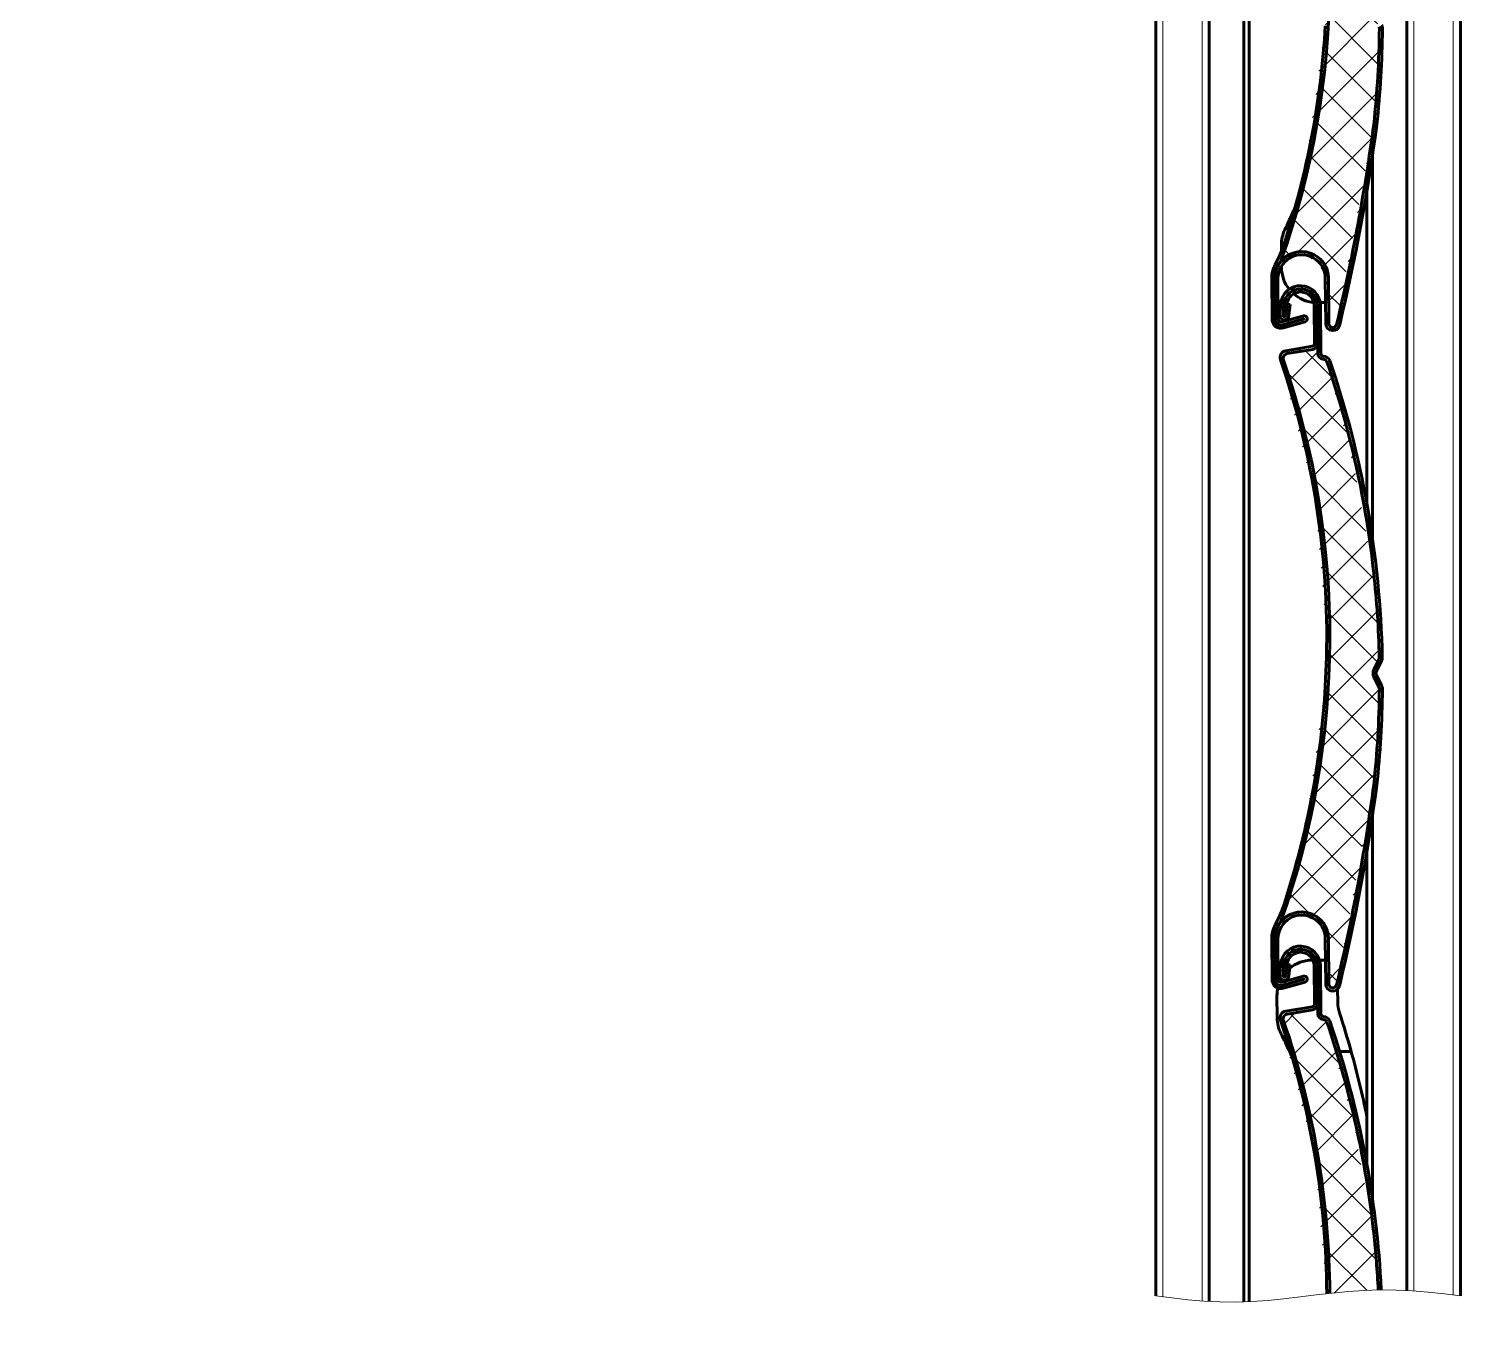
# Model space of a CAD drawing. Header units: millimetres. Extents: x 0 to 841, y 0 to 594.
# Drawn here: x 585.9 to 636.7, y 384.8 to 431 of the extents above; entities that cross this region are included whole.
import ezdxf

# ---------------------------------------------------------------- set-up
doc = ezdxf.new("R2010")
doc.units = ezdxf.units.MM
for name, pattern in [('K5LT_BASIC', [0]), ('K5LT_THIN', [0]), ('K5LT_THIN_INCLUDED_TO_HATCHING', [0])]:
    doc.linetypes.add(name, pattern=pattern)
doc.layers.add('Системный слой', color=7, linetype='Continuous')
doc.layers.add('Системный слой (1)', color=7, linetype='Continuous', true_color=0x909090)
pattern_1 = [(45, (0, 0), (-0.3535534, 0.3535534), [])]

# ---------------------------------------------------------------- blocks, each defined once
blk = doc.blocks.new('U705')
at = {"layer": 'Системный слой (1)', "color": 5, "linetype": 'K5LT_BASIC', "lineweight": 60, "true_color": 0x0000ff}
blk.add_line((634.802, 386.25), (634.802, 489.669), dxfattribs=at)
blk = doc.blocks.new('U706')
at = {"layer": 'Системный слой (1)', "color": 7, "linetype": 'K5LT_THIN', "lineweight": 18}
blk.add_line((627.552, 385.883), (627.552, 489.669), dxfattribs=at)
blk = doc.blocks.new('U707')
at = {"layer": 'Системный слой (1)', "color": 7, "linetype": 'K5LT_THIN', "lineweight": 18}
blk.add_line((635.052, 386.236), (635.052, 489.669), dxfattribs=at)
blk = doc.blocks.new('U708')
at = {"layer": 'Системный слой (1)', "color": 5, "linetype": 'K5LT_BASIC', "lineweight": 60, "true_color": 0x0000ff}
blk.add_line((627.802, 385.869), (627.802, 489.669), dxfattribs=at)
blk = doc.blocks.new('U709')
at = {"layer": 'Системный слой (1)', "color": 7, "linetype": 'K5LT_THIN', "lineweight": 18}
blk.add_line((626.152, 386.029), (626.152, 489.669), dxfattribs=at)
blk = doc.blocks.new('U710')
at = {"layer": 'Системный слой (1)', "color": 5, "linetype": 'K5LT_BASIC', "lineweight": 60, "true_color": 0x0000ff}
blk.add_line((625.902, 386.06), (625.902, 489.669), dxfattribs=at)
blk = doc.blocks.new('U711')
at = {"layer": 'Системный слой (1)', "color": 5, "linetype": 'K5LT_BASIC', "lineweight": 60, "true_color": 0x0000ff}
blk.add_line((636.702, 386.059), (636.702, 489.669), dxfattribs=at)
blk = doc.blocks.new('U712')
at = {"layer": 'Системный слой (1)', "color": 7, "linetype": 'K5LT_THIN', "lineweight": 18}
blk.add_line((636.452, 386.09), (636.452, 489.669), dxfattribs=at)
blk = doc.blocks.new('U754')
at = {"layer": 'Системный слой (1)', "color": 5, "linetype": 'K5LT_BASIC', "lineweight": 60, "true_color": 0x0000ff}
blk.add_line((629.218, 385.859), (629.218, 489.669), dxfattribs=at)
blk = doc.blocks.new('U755')
at = {"layer": 'Системный слой (1)', "color": 5, "linetype": 'K5LT_BASIC', "lineweight": 60, "true_color": 0x0000ff}
blk.add_line((629.021, 385.853), (629.021, 489.669), dxfattribs=at)
blk = doc.blocks.new('U779')
at = {"layer": 'Системный слой', "color": 7, "linetype": 'K5LT_THIN_INCLUDED_TO_HATCHING', "lineweight": 18}
for p, q in [((632.723, 386.218), (633.292, 386.257)), ((633.292, 386.257), (633.86, 386.275)), ((633.86, 386.275), (634.428, 386.269)), ((634.428, 386.269), (634.997, 386.24)), ((634.997, 386.24), (635.565, 386.192)), ((625.902, 386.06), (626.471, 385.989)), ((626.471, 385.989), (627.039, 385.927)), ((627.039, 385.927), (627.607, 385.879)), ((627.607, 385.879), (628.176, 385.85)), ((628.176, 385.85), (628.744, 385.844)), ((628.744, 385.844), (629.313, 385.862)), ((629.313, 385.862), (629.881, 385.901)), ((629.881, 385.901), (630.449, 385.957)), ((630.449, 385.957), (631.018, 386.024)), ((631.018, 386.024), (631.586, 386.095)), ((631.586, 386.095), (632.155, 386.162)), ((632.155, 386.162), (632.723, 386.218)), ((635.565, 386.192), (636.134, 386.13)), ((636.134, 386.13), (636.702, 386.059))]:
    blk.add_line(p, q, dxfattribs=at)

msp = doc.modelspace()

# ---------------------------------------------------------------- hatches: boundary and pattern name
at = {"layer": 'Системный слой (1)'}
h = msp.add_hatch(dxfattribs=at)
h.set_pattern_fill('Неметалл', angle=45, style=0, pattern_type=0)
h.set_pattern_definition([(45, (0, 0), (-0.7071068, 0.7071068), []), (135, (0, 0), (-0.7071068, -0.7071068), [])])
h.paths.add_polyline_path([(633.7903, 386.2725), (633.6311, 388.281), (632.6673, 393.4643), (631.9707, 395.7632), (631.8979, 395.8412), (631.8366, 395.8537), (631.8292, 395.854), (631.6896, 395.933), (631.6453, 396.0567), (631.643, 396.3575), (631.638, 396.3528), (631.5472, 396.2295), (631.4771, 396.2035), (630.568, 396.05), (630.4554, 395.9794), (630.4257, 395.8498), (630.4327, 395.8222), (631.6465, 391.064), (632.073, 386.1719), (632.0731, 386.1526), (632.1547, 386.1622), (632.7232, 386.2183), (633.2916, 386.2572)])
h.paths.add_polyline_path([(633.2629, 381.2553), (632.7232, 381.2183), (632.1547, 381.1622), (631.5863, 381.095), (631.0208, 381.0242), (630.3432, 378.8532), (630.3257, 378.8235), (630.958, 379.1823), (631.6589, 378.9889), (632.0178, 378.3565), (632.025, 378.2468), (632.0373, 376.6361), (632.0789, 376.538), (632.1776, 376.4979), (632.2758, 376.5395), (632.312, 376.6046)])
h.paths.add_polyline_path([(631.643, 375.8804), (631.638, 375.8756), (631.5472, 375.7524), (631.4771, 375.7264), (630.568, 375.5729), (630.4554, 375.5023), (630.4257, 375.3727), (630.4327, 375.3451), (631.6465, 370.5869), (632.073, 365.6948), (631.7008, 360.7982), (630.5398, 356.0268), (630.3432, 355.4532), (630.3257, 355.4235), (630.958, 355.7823), (631.6589, 355.5889), (632.0178, 354.9565), (632.025, 354.8468), (632.0373, 353.2361), (632.0789, 353.138), (632.1776, 353.0979), (632.2758, 353.1395), (632.312, 353.2046), (633.6305, 360.2971), (633.832, 363.6899), (633.8162, 363.7587), (633.6369, 364.1166), (633.6204, 364.3457), (633.6358, 364.3831), (633.8104, 364.7393), (633.8257, 364.8086), (633.6311, 367.8039), (632.6673, 372.9871), (631.9707, 375.2861), (631.8979, 375.3641), (631.8366, 375.3766), (631.8292, 375.3769), (631.6896, 375.4558), (631.6453, 375.5796)])
h.paths.add_polyline_path([(632.0373, 397.1133), (632.0789, 397.0151), (632.1777, 396.975), (632.2758, 397.0166), (632.312, 397.0817), (633.6305, 404.1742), (633.832, 407.5671), (633.8162, 407.6358), (633.6369, 407.9938), (633.6204, 408.2228), (633.6358, 408.2602), (633.8105, 408.6164), (633.8257, 408.6857), (633.6311, 411.681), (632.6673, 416.8643), (631.9707, 419.1632), (631.8979, 419.2412), (631.8366, 419.2537), (631.8292, 419.254), (631.6896, 419.333), (631.6453, 419.4567), (631.643, 419.7575), (631.638, 419.7528), (631.5472, 419.6295), (631.4771, 419.6035), (630.568, 419.45), (630.4554, 419.3794), (630.4257, 419.2498), (630.4327, 419.2222), (631.6465, 414.464), (632.073, 409.5719), (631.7008, 404.6753), (630.5398, 399.9039), (630.3432, 399.3303), (630.3257, 399.3006), (630.958, 399.6594), (631.6589, 399.466), (632.0178, 398.8336), (632.025, 398.7239)])
h.paths.add_polyline_path([(631.643, 352.4804), (631.638, 352.4756), (631.5472, 352.3524), (631.4771, 352.3264), (630.568, 352.1729), (630.4554, 352.1023), (630.4257, 351.9727), (630.4327, 351.9451), (631.6465, 347.1869), (632.073, 342.2948), (631.7008, 337.3982), (630.5398, 332.6268), (630.3432, 332.0532), (630.3257, 332.0235), (630.958, 332.3823), (631.6589, 332.1889), (632.0178, 331.5565), (632.025, 331.4468), (632.0373, 329.8361), (632.0789, 329.738), (632.1776, 329.6979), (632.2758, 329.7395), (632.312, 329.8046), (633.6305, 336.8971), (633.832, 340.2899), (633.8162, 340.3587), (633.6369, 340.7166), (633.6204, 340.9457), (633.6358, 340.9831), (633.8104, 341.3393), (633.8257, 341.4086), (633.6311, 344.4039), (632.6673, 349.5871), (631.9707, 351.8861), (631.8979, 351.9641), (631.8366, 351.9766), (631.8292, 351.9769), (631.6896, 352.0558), (631.6453, 352.1796)])
h.paths.add_polyline_path([(632.0373, 420.5133), (632.0789, 420.4151), (632.1777, 420.375), (632.2758, 420.4166), (632.312, 420.4817), (633.6305, 427.5742), (633.832, 430.9671), (633.8162, 431.0358), (633.6369, 431.3938), (633.6204, 431.6228), (633.6358, 431.6602), (633.8105, 432.0164), (633.8257, 432.0857), (633.6311, 435.081), (632.6673, 440.2643), (631.9707, 442.5632), (631.8979, 442.6412), (631.8366, 442.6537), (631.8292, 442.654), (631.6896, 442.733), (631.6453, 442.8567), (631.643, 443.1575), (631.638, 443.1528), (631.5472, 443.0295), (631.4771, 443.0035), (630.568, 442.85), (630.4554, 442.7794), (630.4257, 442.6498), (630.4327, 442.6222), (631.6465, 437.864), (632.073, 432.9719), (631.7008, 428.0753), (630.5398, 423.3039), (630.3432, 422.7303), (630.3257, 422.7006), (630.958, 423.0594), (631.6589, 422.866), (632.0178, 422.2336), (632.025, 422.1239)])
h.paths.add_polyline_path([(631.643, 329.0804), (631.638, 329.0756), (631.5472, 328.9524), (631.4771, 328.9264), (630.568, 328.7729), (630.4554, 328.7023), (630.4257, 328.5727), (630.4327, 328.5451), (631.6465, 323.7869), (632.073, 318.8948), (631.7008, 313.9982), (630.5398, 309.2268), (630.3432, 308.6532), (630.3257, 308.6235), (630.958, 308.9823), (631.6589, 308.7889), (632.0178, 308.1565), (632.025, 308.0468), (632.0373, 306.4361), (632.0789, 306.338), (632.1776, 306.2979), (632.2758, 306.3395), (632.312, 306.4046), (633.6305, 313.4971), (633.832, 316.8899), (633.8162, 316.9587), (633.6369, 317.3166), (633.6204, 317.5457), (633.6358, 317.5831), (633.8104, 317.9393), (633.8257, 318.0086), (633.6311, 321.0039), (632.6673, 326.1871), (631.9707, 328.4861), (631.8979, 328.5641), (631.8366, 328.5766), (631.8292, 328.5769), (631.6896, 328.6558), (631.6453, 328.7796)])
h.paths.add_polyline_path([(632.0373, 443.9133), (632.0789, 443.8151), (632.1777, 443.775), (632.2758, 443.8166), (632.312, 443.8817), (633.6305, 450.9742), (633.832, 454.3671), (633.8162, 454.4358), (633.6369, 454.7938), (633.6204, 455.0228), (633.6358, 455.0602), (633.8105, 455.4164), (633.8257, 455.4857), (633.6311, 458.481), (632.6673, 463.6643), (631.9707, 465.9632), (631.8979, 466.0412), (631.8366, 466.0537), (631.8292, 466.054), (631.6896, 466.133), (631.6453, 466.2567), (631.643, 466.5575), (631.638, 466.5528), (631.5472, 466.4295), (631.4771, 466.4035), (630.568, 466.25), (630.4554, 466.1794), (630.4257, 466.0498), (630.4327, 466.0222), (631.6465, 461.264), (632.073, 456.3719), (631.7008, 451.4753), (630.5398, 446.7039), (630.3432, 446.1303), (630.3257, 446.1006), (630.958, 446.4594), (631.6589, 446.266), (632.0178, 445.6336), (632.025, 445.5239)])
h.paths.add_polyline_path([(631.643, 305.6804), (631.638, 305.6756), (631.5472, 305.5524), (631.4771, 305.5264), (630.568, 305.3729), (630.4554, 305.3023), (630.4257, 305.1727), (630.4327, 305.1451), (631.6465, 300.3869), (632.073, 295.4948), (631.7008, 290.5982), (630.5398, 285.8268), (630.3432, 285.2532), (630.3257, 285.2235), (630.958, 285.5823), (631.6589, 285.3889), (632.0178, 284.7565), (632.025, 284.6468), (632.0373, 283.0361), (632.0789, 282.938), (632.1776, 282.8979), (632.2758, 282.9395), (632.312, 283.0046), (633.6305, 290.0971), (633.832, 293.4899), (633.8162, 293.5587), (633.6369, 293.9166), (633.6204, 294.1457), (633.6358, 294.1831), (633.8104, 294.5393), (633.8257, 294.6086), (633.6311, 297.6039), (632.6673, 302.7871), (631.9707, 305.0861), (631.8979, 305.1641), (631.8366, 305.1766), (631.8292, 305.1769), (631.6896, 305.2558), (631.6453, 305.3796)])
h.paths.add_polyline_path([(632.0373, 467.3133), (632.0789, 467.2151), (632.1777, 467.175), (632.2758, 467.2166), (632.312, 467.2817), (633.6305, 474.3742), (633.832, 477.7671), (633.8162, 477.8358), (633.6369, 478.1938), (633.6204, 478.4228), (633.6358, 478.4602), (633.8105, 478.8164), (633.8257, 478.8857), (633.6311, 481.881), (632.6673, 487.0643), (631.9707, 489.3632), (631.8979, 489.4412), (631.8366, 489.4537), (631.8292, 489.454), (631.6896, 489.533), (631.6453, 489.6567), (631.643, 489.9575), (631.638, 489.9528), (631.5472, 489.8295), (631.4771, 489.8035), (630.568, 489.65), (630.4554, 489.5794), (630.4257, 489.4498), (630.4327, 489.4222), (631.6465, 484.664), (632.073, 479.7719), (631.7008, 474.8753), (630.5398, 470.1039), (630.3432, 469.5303), (630.3257, 469.5006), (630.958, 469.8594), (631.6589, 469.666), (632.0178, 469.0336), (632.025, 468.9239)])
h.paths.add_polyline_path([(631.643, 282.2804), (631.638, 282.2756), (631.5472, 282.1524), (631.4771, 282.1264), (630.568, 281.9729), (630.4554, 281.9023), (630.4257, 281.7727), (630.4327, 281.7451), (631.6465, 276.9869), (632.073, 272.0948), (631.7008, 267.1982), (630.5398, 262.4268), (630.3432, 261.8532), (630.3257, 261.8235), (630.958, 262.1823), (631.6589, 261.9889), (632.0178, 261.3565), (632.025, 261.2468), (632.0373, 259.6361), (632.0789, 259.538), (632.1776, 259.4979), (632.2758, 259.5395), (632.312, 259.6046), (633.6305, 266.6971), (633.832, 270.0899), (633.8162, 270.1587), (633.6369, 270.5166), (633.6204, 270.7457), (633.6358, 270.7831), (633.8104, 271.1393), (633.8257, 271.2086), (633.6311, 274.2039), (632.6673, 279.3871), (631.9707, 281.6861), (631.8979, 281.7641), (631.8366, 281.7766), (631.8292, 281.7769), (631.6896, 281.8558), (631.6453, 281.9796)])
h.paths.add_polyline_path([(632.066, 491.373), (632.14, 491.2963), (632.2465, 491.2943), (632.3233, 491.3683), (632.3337, 491.4421), (631.023, 498.536), (629.9952, 501.7757), (629.9557, 501.8342), (629.6601, 502.1041), (629.5627, 502.312), (629.5635, 502.3525), (629.599, 502.7476), (629.5884, 502.8178), (628.3333, 505.5443), (625.5759, 510.0379), (624.1017, 511.9345), (624.0058, 511.9813), (623.9441, 511.9709), (623.9371, 511.9686), (623.7785, 511.9923), (623.6928, 512.0919), (623.5828, 512.3719), (623.5799, 512.3657), (623.5393, 512.2181), (623.4832, 512.1687), (622.6895, 511.6996), (622.6096, 511.5933), (622.6283, 511.4617), (622.6448, 511.4385), (625.4832, 507.4313), (627.6345, 503.0169), (629.0418, 498.3123), (629.6679, 493.4417), (629.6899, 492.8357), (629.6842, 492.8017), (630.1459, 493.3633), (630.8696, 493.4339), (631.4312, 492.9721), (631.4773, 492.8723)])
h = msp.add_hatch(dxfattribs=at)
h.set_pattern_fill('Металл', angle=45, style=0, pattern_type=0)
h.set_pattern_definition(pattern_1)
h.paths.add_polyline_path([(630.5537, 444.6003), (630.7297, 444.9276), (631.0856, 445.0346), (631.4129, 444.8586), (631.5223, 444.5558), (631.5341, 443.1991), (631.4978, 443.1317), (631.4513, 443.1107), (630.5107, 442.9519), (630.3539, 442.8536), (630.3126, 442.6732), (630.3223, 442.6349), (631.5368, 437.8692), (631.9639, 432.9697), (631.9565, 432.108), (631.9151, 431.0713), (631.2369, 426.2003), (630.4632, 423.3819), (630.1368, 422.6099), (630.015, 422.1085), (630.0261, 420.6686), (630.1215, 420.443), (630.3485, 420.351), (630.4337, 420.3633), (631.1961, 420.5814), (631.2621, 420.6336), (631.2718, 420.7173), (631.2195, 420.7833), (631.1359, 420.7929), (630.3734, 420.5749), (630.2974, 420.5837), (630.2499, 420.6437), (630.2461, 420.6703), (630.235, 422.1102), (630.4765, 422.7061), (631.0686, 422.9566), (631.6644, 422.7152), (631.915, 422.1231), (631.9273, 420.5131), (632.0019, 420.3369), (632.1792, 420.2651), (632.3554, 420.3396), (632.425, 420.4813), (633.7401, 427.5637), (633.9418, 430.9564), (633.9101, 431.0939), (633.7263, 431.4608), (633.7181, 431.5753), (633.7258, 431.594), (633.9048, 431.959), (633.9354, 432.0977), (633.4201, 437.3528), (632.118, 442.47), (632.0716, 442.6069), (631.9383, 442.7435), (631.8428, 442.7636), (631.8317, 442.765), (631.7699, 442.81), (631.7552, 442.8588), (631.7422, 444.557), (631.5318, 445.0542), (631.0314, 445.257), (630.5341, 445.0466), (630.3349, 444.6225), (630.2956, 444.2342), (630.332, 444.1132), (630.4432, 444.0534), (630.5641, 444.0898), (630.6239, 444.201), (630.6239, 444.201), (630.6637, 444.5946), (630.5587, 444.6001), (630.5199, 444.2157), (630.4985, 444.1772), (630.4562, 444.1651), (630.4177, 444.1865), (630.4056, 444.2288), (630.4443, 444.6114), (630.6602, 445.0128), (631.0967, 445.144), (631.4981, 444.9281), (631.6323, 444.5561), (631.6453, 442.8567), (631.7103, 442.7102), (631.8292, 442.654), (631.8366, 442.6537), (631.9361, 442.6154), (631.9707, 442.5632), (633.2899, 437.4588), (633.6311, 435.081), (633.8257, 432.0857), (633.8105, 432.0164), (633.6358, 431.6602), (633.6212, 431.4311), (633.6369, 431.3938), (633.8162, 431.0358), (633.832, 430.9671), (633.6305, 427.5742), (632.312, 420.4817), (632.2493, 420.3955), (632.144, 420.3789), (632.0578, 420.4416), (632.0373, 420.5133), (632.025, 422.1239), (631.7416, 422.7935), (631.0677, 423.0666), (630.3981, 422.7832), (630.125, 422.1094), (630.1361, 420.6694), (630.1987, 420.5214), (630.3477, 420.461), (630.4036, 420.4691), (631.1448, 420.6811), (631.1467, 420.6809), (631.1478, 420.6794), (631.1476, 420.6775), (631.1461, 420.6763), (630.4019, 420.4634), (630.2387, 420.4847), (630.1384, 420.6152), (630.131, 420.6692), (630.12, 422.1094), (630.3432, 422.7303), (631.5998, 427.4774), (632.0703, 432.3655), (631.7421, 437.2652), (630.6241, 442.0469), (630.4327, 442.6222), (630.4409, 442.7549), (630.5405, 442.843), (630.568, 442.85), (631.4771, 443.0035), (631.6068, 443.0848), (631.638, 443.1528), (631.6273, 444.556), (631.4511, 444.9722), (631.0323, 445.142), (630.6161, 444.9659), (630.4498, 444.6157), (630.4106, 444.2282), (630.5149, 444.2163)])
h = msp.add_hatch(dxfattribs=at)
h.set_pattern_fill('Металл', angle=45, style=0, pattern_type=0)
h.set_pattern_definition(pattern_1)
h.paths.add_polyline_path([(630.5537, 421.2003), (630.7297, 421.5276), (631.0856, 421.6346), (631.4129, 421.4586), (631.5223, 421.1558), (631.5341, 419.7991), (631.4978, 419.7317), (631.4513, 419.7107), (630.5107, 419.5519), (630.3539, 419.4536), (630.3126, 419.2732), (630.3223, 419.2349), (631.5368, 414.4692), (631.9639, 409.5697), (631.9565, 408.708), (631.9151, 407.6713), (631.2369, 402.8003), (630.4632, 399.9819), (630.1368, 399.2099), (630.015, 398.7085), (630.0261, 397.2686), (630.1215, 397.043), (630.3485, 396.951), (630.4337, 396.9633), (631.1961, 397.1814), (631.2621, 397.2336), (631.2718, 397.3173), (631.2195, 397.3833), (631.1359, 397.3929), (630.3734, 397.1749), (630.2974, 397.1837), (630.2499, 397.2437), (630.2461, 397.2703), (630.235, 398.7102), (630.4765, 399.3061), (631.0686, 399.5566), (631.6644, 399.3152), (631.915, 398.7231), (631.9273, 397.1131), (632.0019, 396.9369), (632.1792, 396.8651), (632.3554, 396.9396), (632.425, 397.0813), (633.7401, 404.1637), (633.9418, 407.5564), (633.9101, 407.6939), (633.7263, 408.0608), (633.7181, 408.1753), (633.7258, 408.194), (633.9048, 408.559), (633.9354, 408.6977), (633.4201, 413.9528), (632.118, 419.07), (632.0716, 419.2069), (631.9383, 419.3435), (631.8428, 419.3636), (631.8317, 419.365), (631.7699, 419.41), (631.7552, 419.4588), (631.7422, 421.157), (631.5318, 421.6542), (631.0314, 421.857), (630.5341, 421.6466), (630.3349, 421.2225), (630.2956, 420.8342), (630.332, 420.7132), (630.4432, 420.6534), (630.5641, 420.6898), (630.6239, 420.801), (630.6239, 420.801), (630.6637, 421.1946), (630.5587, 421.2001), (630.5199, 420.8157), (630.4985, 420.7772), (630.4562, 420.7651), (630.4177, 420.7865), (630.4056, 420.8288), (630.4443, 421.2114), (630.6602, 421.6128), (631.0967, 421.744), (631.4981, 421.5281), (631.6323, 421.1561), (631.6453, 419.4567), (631.7103, 419.3102), (631.8292, 419.254), (631.8366, 419.2537), (631.9361, 419.2154), (631.9707, 419.1632), (633.2899, 414.0588), (633.6311, 411.681), (633.8257, 408.6857), (633.8105, 408.6164), (633.6358, 408.2602), (633.6212, 408.0311), (633.6369, 407.9938), (633.8162, 407.6358), (633.832, 407.5671), (633.6305, 404.1742), (632.312, 397.0817), (632.2493, 396.9955), (632.144, 396.9789), (632.0578, 397.0416), (632.0373, 397.1133), (632.025, 398.7239), (631.7416, 399.3935), (631.0677, 399.6666), (630.3981, 399.3832), (630.125, 398.7094), (630.1361, 397.2694), (630.1987, 397.1214), (630.3477, 397.061), (630.4036, 397.0691), (631.1448, 397.2811), (631.1467, 397.2809), (631.1478, 397.2794), (631.1476, 397.2775), (631.1461, 397.2763), (630.4019, 397.0634), (630.2387, 397.0847), (630.1384, 397.2152), (630.131, 397.2692), (630.12, 398.7094), (630.3432, 399.3303), (631.5998, 404.0774), (632.0703, 408.9655), (631.7421, 413.8652), (630.6241, 418.6469), (630.4327, 419.2222), (630.4409, 419.3549), (630.5405, 419.443), (630.568, 419.45), (631.4771, 419.6035), (631.6068, 419.6848), (631.638, 419.7528), (631.6273, 421.156), (631.4511, 421.5722), (631.0323, 421.742), (630.6161, 421.5659), (630.4498, 421.2157), (630.4106, 420.8282), (630.5149, 420.8163)])
h = msp.add_hatch(dxfattribs=at)
h.set_pattern_fill('Металл', angle=45, style=0, pattern_type=0)
h.set_pattern_definition(pattern_1)
h.paths.add_polyline_path([(633.9002, 386.2743), (633.238, 391.5129), (632.0716, 395.8069), (631.9383, 395.9435), (631.8428, 395.9636), (631.8317, 395.965), (631.7699, 396.01), (631.7552, 396.0588), (631.7422, 397.757), (631.5318, 398.2542), (631.0314, 398.457), (630.5341, 398.2466), (630.3349, 397.8225), (630.2956, 397.4342), (630.332, 397.3132), (630.4432, 397.2534), (630.5641, 397.2898), (630.6239, 397.401), (630.6239, 397.401), (630.6637, 397.7946), (630.5587, 397.8001), (630.5199, 397.4157), (630.4985, 397.3772), (630.4562, 397.3651), (630.4177, 397.3865), (630.4056, 397.4288), (630.4443, 397.8114), (630.6602, 398.2128), (631.0967, 398.344), (631.4981, 398.1281), (631.6323, 397.7561), (631.6453, 396.0567), (631.7103, 395.9102), (631.8292, 395.854), (631.8366, 395.8537), (631.9361, 395.8154), (631.9707, 395.7632), (633.2899, 390.6588), (633.6311, 388.281), (633.7903, 386.2725), (633.86, 386.2747)])
h.paths.add_polyline_path([(632.0731, 386.1526), (631.6498, 391.0449), (630.439, 395.804), (630.4327, 395.8222), (630.4409, 395.9549), (630.5405, 396.043), (630.568, 396.05), (631.4771, 396.2035), (631.6068, 396.2848), (631.638, 396.3528), (631.6273, 397.756), (631.4511, 398.1722), (631.0323, 398.342), (630.6161, 398.1659), (630.4498, 397.8157), (630.4106, 397.4282), (630.5149, 397.4163), (630.5537, 397.8003), (630.7297, 398.1276), (631.0856, 398.2346), (631.4129, 398.0586), (631.5223, 397.7558), (631.5341, 396.3991), (631.4978, 396.3317), (631.4513, 396.3107), (630.5107, 396.1519), (630.3539, 396.0536), (630.3126, 395.8732), (630.3223, 395.8349), (631.5368, 391.0692), (631.9639, 386.1697), (631.964, 386.1397)])

# ---------------------------------------------------------------- linework, layer by layer
at = {"layer": 'Системный слой (1)', "color": 5, "linetype": 'K5LT_BASIC', "lineweight": 60, "true_color": 0x0000ff}
for p, q in [((633.5836, 412.9311), (633.5836, 426.4499)), ((633.3867, 414.1407), (633.3867, 425.205)), ((630.7838, 424.5054), (630.8067, 424.5057)), ((630.7849, 424.5079), (630.7843, 424.5079)), ((630.8067, 424.5057), (630.8071, 424.5066)), ((630.8069, 424.5057), (630.8067, 424.5057)), ((630.3574, 423.0896), (630.3559, 423.2916)), ((630.3432, 422.7303), (630.3257, 422.7006)), ((630.3618, 422.5024), (630.3613, 422.5597)), ((630.015, 422.1085), (630.0261, 420.6686)), ((630.131, 420.6692), (630.12, 422.1094)), ((630.125, 422.1094), (630.1361, 420.6694)), ((630.2461, 420.6703), (630.235, 422.1102)), ((631.915, 422.1231), (631.9273, 420.5131)), ((632.0373, 420.5133), (632.025, 422.1239)), ((632.025, 422.1239), (632.0373, 420.5133)), ((631.622, 421.2617), (631.6213, 421.2617)), ((631.9216, 421.264), (631.7335, 421.2626)), ((630.3349, 421.2225), (630.2956, 420.8342)), ((631.1359, 420.7929), (630.3734, 420.5749)), ((630.4056, 420.8288), (630.4443, 421.2114)), ((630.4498, 421.2157), (630.4106, 420.8282)), ((630.4106, 420.8282), (630.5149, 420.8163)), ((630.5149, 420.8163), (630.5537, 421.2003)), ((630.5587, 421.2001), (630.5199, 420.8157)), ((630.6637, 421.1946), (630.5587, 421.2001)), ((630.6239, 420.801), (630.6637, 421.1946)), ((631.5223, 421.1558), (631.5341, 419.7991)), ((631.638, 419.7528), (631.6273, 421.156)), ((631.6323, 421.1561), (631.6453, 419.4567)), ((631.7552, 419.4588), (631.7422, 421.157)), ((631.1461, 420.6763), (630.4019, 420.4634)), ((630.4036, 420.4691), (631.1448, 420.6811)), ((630.4337, 420.3633), (631.1961, 420.5814)), ((631.643, 419.7575), (631.638, 419.7528)), ((631.6453, 419.4567), (631.643, 419.7575)), ((631.4513, 419.7107), (630.5107, 419.5519)), ((631.4771, 419.6035), (630.568, 419.45)), ((630.568, 419.45), (631.4771, 419.6035)), ((631.8292, 419.254), (631.8366, 419.2537)), ((631.8366, 419.2537), (631.8292, 419.254)), ((631.9565, 408.708), (631.9151, 407.6713)), ((633.6358, 408.2602), (633.8105, 408.6164)), ((633.8105, 408.6164), (633.6358, 408.2602)), ((633.7258, 408.194), (633.9048, 408.559)), ((633.6369, 407.9938), (633.8162, 407.6358)), ((633.8162, 407.6358), (633.6369, 407.9938)), ((633.9101, 407.6939), (633.7263, 408.0608)), ((633.5836, 389.5311), (633.5836, 403.0499)), ((633.3867, 390.7407), (633.3867, 401.805)), ((630.3432, 399.3303), (630.3257, 399.3006)), ((630.015, 398.7085), (630.0261, 397.2686)), ((630.131, 397.2692), (630.12, 398.7094)), ((630.125, 398.7094), (630.1361, 397.2694)), ((630.2461, 397.2703), (630.235, 398.7102)), ((631.915, 398.7231), (631.9273, 397.1131)), ((632.0373, 397.1133), (632.025, 398.7239)), ((632.025, 398.7239), (632.0373, 397.1133)), ((631.4417, 397.961), (631.4747, 397.9613)), ((631.5884, 397.9621), (631.5938, 397.9622)), ((631.7098, 397.9631), (631.8417, 397.9641)), ((630.3349, 397.8225), (630.2956, 397.4342)), ((630.4056, 397.4288), (630.4443, 397.8114)), ((630.4498, 397.8157), (630.4106, 397.4282)), ((630.4106, 397.4282), (630.5149, 397.4163)), ((630.5149, 397.4163), (630.5537, 397.8003)), ((630.5587, 397.8001), (630.5199, 397.4157)), ((630.6637, 397.7946), (630.5587, 397.8001)), ((630.6239, 397.401), (630.6637, 397.7946)), ((631.5223, 397.7558), (631.5341, 396.3991)), ((631.638, 396.3528), (631.6273, 397.756)), ((631.6323, 397.7561), (631.6453, 396.0567)), ((631.7552, 396.0588), (631.7422, 397.757)), ((631.1359, 397.3929), (630.3734, 397.1749)), ((631.1461, 397.2763), (630.4019, 397.0634)), ((630.4036, 397.0691), (631.1448, 397.2811)), ((630.4337, 396.9633), (631.1961, 397.1814)), ((632.3496, 396.9339), (632.3531, 396.4703)), ((630.2073, 395.9122), (630.2012, 396.7016)), ((631.4513, 396.3107), (630.5107, 396.1519)), ((631.4771, 396.2035), (630.568, 396.05)), ((630.568, 396.05), (631.4771, 396.2035)), ((631.643, 396.3575), (631.638, 396.3528)), ((631.6453, 396.0567), (631.643, 396.3575)), ((631.8292, 395.854), (631.8366, 395.8537)), ((631.8366, 395.8537), (631.8292, 395.854)), ((630.6531, 394.7049), (630.6857, 394.7051)), ((630.6765, 394.7051), (630.6537, 394.7049)), ((630.6989, 394.6611), (630.6765, 394.7051)), ((630.6857, 394.7051), (630.6765, 394.7051)), ((632.4235, 394.7184), (632.8316, 394.7215))]:
    msp.add_line(p, q, dxfattribs=at)
for centre, radius, start, end in [((601.8803, 432.8044), 30.1932, 340.50908, 18.97563), ((601.8803, 432.8044), 30.1932, 340.50908, 18.97563), ((601.6801, 432.7982), 30.2842, 341.88457, 356.73107), ((599.0515, 431.3303), 34.7824, 353.80061, 359.40156), ((599.0515, 431.3303), 34.7824, 353.80061, 359.40156), ((599.0417, 431.3293), 34.9022, 353.80621, 359.38772), ((633.6821, 430.9686), 0.15, 359.40156, 26.60596), ((633.6821, 430.9686), 0.15, 359.40156, 26.60596), ((633.6419, 430.9596), 0.3, 359.38772, 26.60596), ((565.1813, 436.6307), 69.0458, 346.473976, 352.463058), ((565.1813, 436.6307), 69.0458, 346.473976, 352.463058), ((565.1813, 436.6307), 69.1558, 346.495483, 352.466286), ((611.6843, 432.8594), 20.8461, 334.3679, 336.38246), ((611.6849, 432.8594), 20.8461, 336.37503, 336.83175), ((611.6843, 432.8594), 20.8461, 336.38246, 336.84334), ((631.6059, 423.3009), 1.25, 154.3679, 180.42251), ((625.7111, 424.9365), 5, 332.26865, 341.88457), ((631.075, 422.1167), 0.95, 0.43865, 180.43861), ((631.075, 422.1167), 0.84, 0.43861, 180.43861), ((631.075, 422.1167), 0.95, 0.43865, 142.07228), ((631.075, 422.1167), 1.06, 152.26865, 180.43861), ((631.075, 422.1167), 0.955, 140.01939, 180.43753), ((631.6117, 422.5117), 1.25, 180.42251, 218.61815), ((631.0368, 421.1515), 0.7055, 0.43876, 174.22839), ((631.0368, 421.1515), 0.5955, 0.43861, 174.22935), ((631.0368, 421.1515), 0.5905, 0.43292, 173.76283), ((631.0368, 421.1515), 0.4855, 0.49989, 174.22953), ((631.6117, 422.5117), 1.25, 223.7001, 223.93169), ((631.6117, 422.5117), 1.25, 228.90253, 265.26963), ((631.6117, 422.5117), 1.25, 270.23731, 270.43699), ((630.4598, 420.8176), 0.165, 174.22839, 354.22935), ((630.4628, 420.8223), 0.0575, 173.47787, 353.47787), ((631.166, 420.6871), 0.11, 285.89065, 105.89065), ((630.3461, 420.671), 0.32, 180.43861, 285.89065), ((630.3461, 420.671), 0.215, 180.48958, 285.04851), ((630.3461, 420.671), 0.21, 180.43861, 285.89065), ((630.3461, 420.671), 0.1, 180.43861, 285.89065), ((631.1454, 420.6787), 0.0025, 285.96492, 105.96492), ((632.1773, 420.5151), 0.25, 180.43861, 352.2311), ((632.1766, 420.5143), 0.1393, 180.43865, 346.47398), ((632.1766, 420.5143), 0.1393, 180.43865, 346.47398), ((631.4347, 419.8093), 0.1, 279.58469, 354.13265), ((631.4438, 419.8007), 0.2, 279.58469, 346.12326), ((631.4438, 419.8007), 0.2, 279.58469, 346.12326), ((630.551, 419.3135), 0.2418, 99.58469, 198.95419), ((601.6801, 409.3982), 30.2842, 358.69405, 18.95419), ((630.5969, 419.2787), 0.1737, 99.58469, 198.97563), ((630.5969, 419.2787), 0.1737, 99.58469, 198.97563), ((631.8547, 419.462), 0.2095, 181.43783, 263.01177), ((631.8547, 419.462), 0.2095, 181.43783, 263.01177), ((631.855, 419.4621), 0.0998, 181.88019, 256.48638), ((631.8434, 419.4136), 0.05, 256.48638, 269.37911), ((631.8401, 419.1143), 0.1394, 20.5199, 91.46163), ((631.8401, 419.1143), 0.1394, 20.5199, 91.46163), ((631.8401, 419.1143), 0.2493, 21.80073, 89.37911), ((601.8803, 409.4044), 30.1932, 340.50908, 18.97563), ((601.8803, 409.4044), 30.1932, 340.50908, 18.97563), ((599.0397, 407.9297), 34.7943, 6.18932, 18.8357), ((599.0397, 407.9297), 34.7943, 6.18932, 18.8357), ((599.0417, 407.9293), 34.9022, 1.26143, 18.85174), ((599.0515, 407.9303), 34.7824, 1.24437, 6.19032), ((599.0515, 407.9303), 34.7824, 1.24437, 6.19032), ((633.6758, 408.6824), 0.15, 333.87356, 1.24437), ((633.6758, 408.6824), 0.15, 333.87356, 1.24437), ((633.6355, 408.6911), 0.3, 333.87356, 1.26143), ((633.9051, 408.1281), 0.3, 153.87356, 206.60596), ((633.9051, 408.1281), 0.3, 153.87356, 206.60596), ((633.8605, 408.1279), 0.15, 153.87356, 206.60596), ((601.6801, 409.3982), 30.2842, 341.88457, 356.73107), ((599.0515, 407.9303), 34.7824, 353.80061, 359.40156), ((599.0515, 407.9303), 34.7824, 353.80061, 359.40156), ((633.6821, 407.5686), 0.15, 359.40156, 26.60596), ((633.6821, 407.5686), 0.15, 359.40156, 26.60596), ((633.6419, 407.5596), 0.3, 359.38772, 26.60596), ((599.0417, 407.9293), 34.9022, 353.80621, 359.38772), ((565.1813, 413.2307), 69.0458, 346.473976, 352.463058), ((565.1813, 413.2307), 69.0458, 346.473976, 352.463058), ((565.1813, 413.2307), 69.1558, 346.495483, 352.466286), ((625.7111, 401.5365), 5, 332.26865, 341.88457), ((631.075, 398.7167), 0.95, 0.43865, 180.43861), ((631.075, 398.7167), 0.84, 0.43861, 180.43861), ((631.075, 398.7167), 0.95, 0.43865, 142.07228), ((631.075, 398.7167), 1.06, 152.26865, 180.43861), ((631.075, 398.7167), 0.955, 140.01939, 180.43753), ((631.0368, 397.7515), 0.7055, 0.43876, 174.22839), ((631.0368, 397.7515), 0.5955, 0.43861, 174.22935), ((631.0368, 397.7515), 0.5905, 0.43292, 173.76283), ((631.0368, 397.7515), 0.4855, 0.49989, 174.22953), ((631.4512, 396.711), 1.25, 90.43699, 129.78735), ((631.8455, 397.4641), 0.5, 81.33276, 90.43699), ((630.4598, 397.4176), 0.165, 174.22839, 354.22935), ((630.4628, 397.4223), 0.0575, 173.47787, 353.47787), ((631.4512, 396.711), 1.25, 145.08807, 146.47399), ((631.4512, 396.711), 1.25, 137.16506, 137.547), ((630.3461, 397.271), 0.32, 180.43861, 285.89065), ((630.3461, 397.271), 0.215, 180.48958, 285.04851), ((630.3461, 397.271), 0.21, 180.43861, 285.89065), ((631.4512, 396.711), 1.25, 167.89328, 180.43482), ((630.3461, 397.271), 0.1, 180.43861, 285.89065), ((631.4512, 396.711), 1.25, 162.79479, 163.02741), ((631.4512, 396.711), 1.25, 152.04223, 157.70518), ((631.166, 397.2871), 0.11, 285.89065, 105.89065), ((631.1454, 397.2787), 0.0025, 285.96492, 105.96492), ((632.1773, 397.1151), 0.25, 180.43861, 352.2311), ((632.1766, 397.1143), 0.1393, 180.43865, 346.47398), ((632.1766, 397.1143), 0.1393, 180.43865, 346.47398), ((631.4347, 396.4093), 0.1, 279.58469, 354.13265), ((633.6031, 396.4799), 1.25, 180.43861, 198.17883), ((631.4573, 395.9218), 1.25, 180.44103, 206.50907), ((630.551, 395.9135), 0.2418, 99.58469, 198.95419), ((630.5969, 395.8787), 0.1737, 99.58469, 198.97563), ((630.5969, 395.8787), 0.1737, 99.58469, 198.97563), ((631.4438, 396.4007), 0.2, 279.58469, 346.12326), ((631.4438, 396.4007), 0.2, 279.58469, 346.12326), ((631.8547, 396.062), 0.2095, 181.43783, 263.01177), ((631.8547, 396.062), 0.2095, 181.43783, 263.01177), ((631.855, 396.0621), 0.0998, 181.88019, 256.48638), ((631.8434, 396.0136), 0.05, 256.48638, 269.37911), ((631.8401, 395.7143), 0.2493, 21.80073, 89.37911), ((601.6352, 385.9825), 32.3973, 15.64913, 18.17883), ((601.6801, 385.9982), 30.2842, 0.2676, 18.95419), ((601.8803, 386.0044), 30.1932, 0.28109, 18.97563), ((601.8803, 386.0044), 30.1932, 0.28109, 18.97563), ((631.8401, 395.7143), 0.1394, 20.5199, 91.46163), ((631.8401, 395.7143), 0.1394, 20.5199, 91.46163), ((599.0397, 384.5297), 34.7943, 6.18932, 18.8357), ((599.0397, 384.5297), 34.7943, 6.18932, 18.8357), ((599.0417, 384.5293), 34.9022, 2.86573, 18.85174), ((611.6843, 386.0594), 20.8461, 24.50223, 26.50907), ((611.6843, 386.0594), 20.8461, 23.85766, 24.50223), ((611.6849, 386.0594), 20.8461, 23.86929, 24.50219), ((601.6352, 385.9825), 32.3973, 11.45944, 15.64913), ((599.0515, 384.5303), 34.7824, 2.87106, 6.19032), ((599.0515, 384.5303), 34.7824, 2.87106, 6.19032)]:
    msp.add_arc(centre, radius, start, end, dxfattribs=at)

# ---------------------------------------------------------------- block references
at = {"layer": 'Системный слой (1)'}
for name in ['U710', 'U709', 'U706', 'U708', 'U755', 'U754', 'U705', 'U707', 'U712', 'U711', 'U779']:
    msp.add_blockref(name, (0, 0), dxfattribs=at)

doc.saveas('drawing.dxf')
